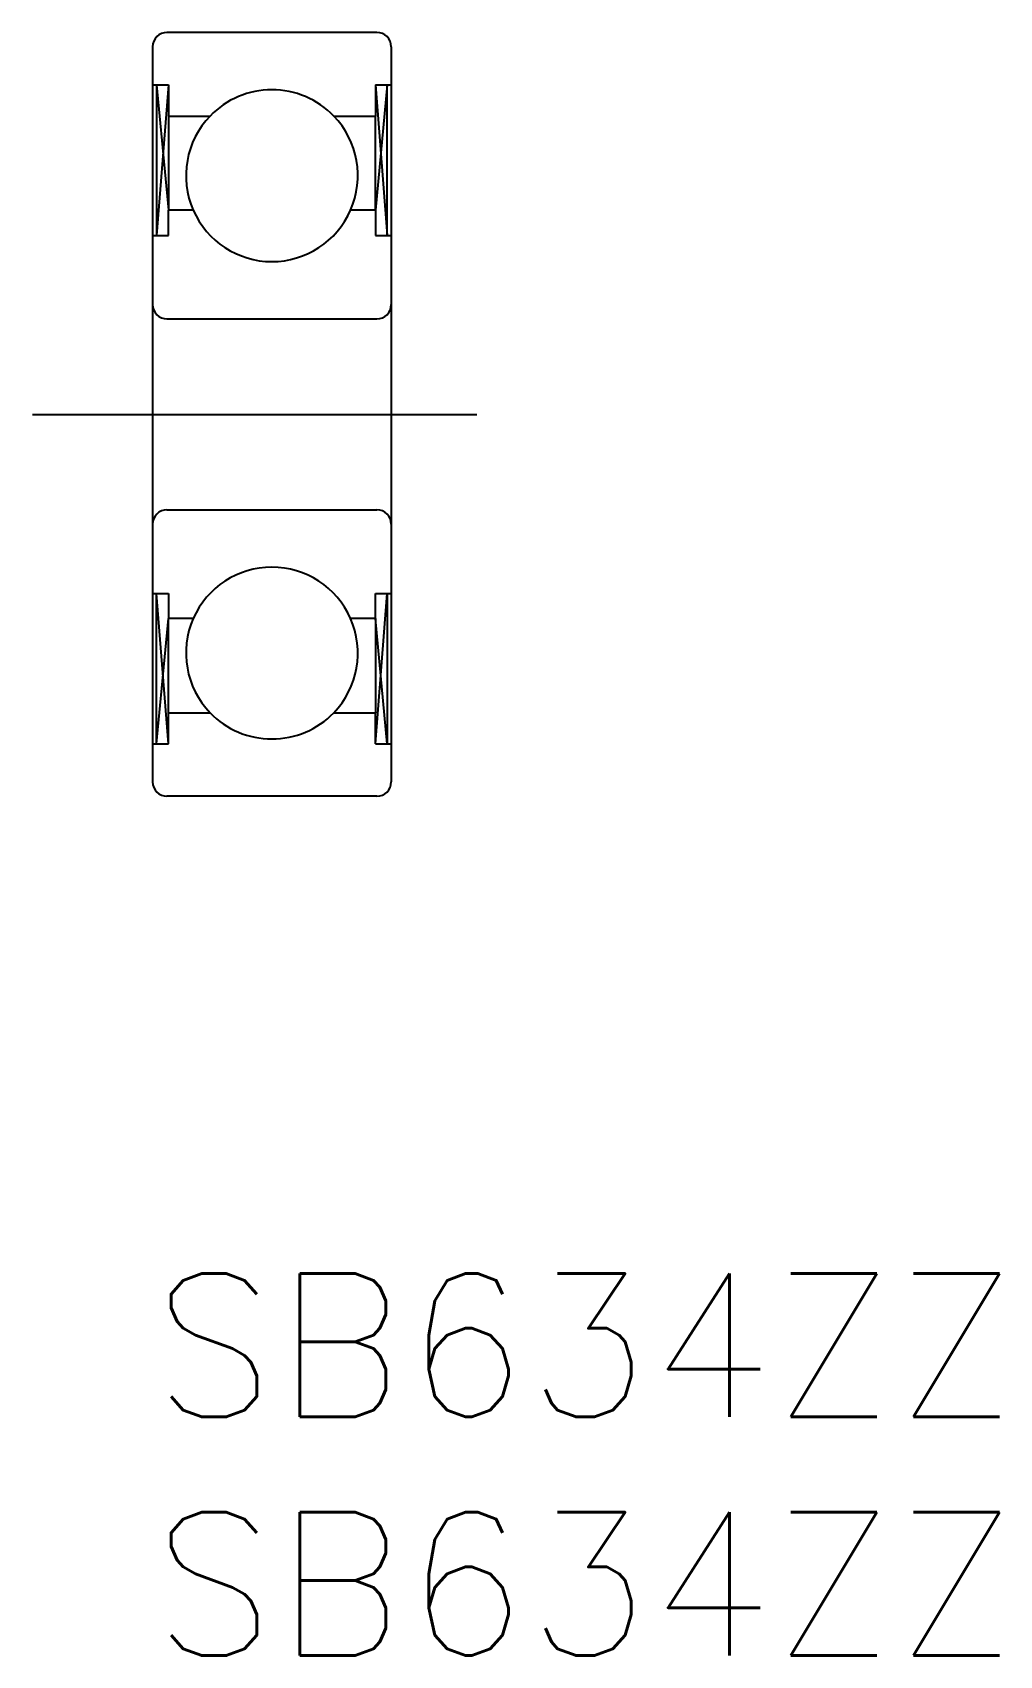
# Model space of a CAD drawing. Extents: x -2.5 to 17.7, y -8 to 26.
import ezdxf

# ---------------------------------------------------------------- set-up
doc = ezdxf.new("R2010")
doc.units = 0
doc.header["$LTSCALE"] = 0.5
doc.linetypes.add('CENTER', pattern=[50.8, 31.75, -6.35, 6.35, -6.35])
for name, color, linetype in [('MSM_CENTER', 1, 'CENTER'), ('MSM_CONTINUOUS', 7, 'CONTINUOUS'), ('MSM_NARROW', 5, 'CONTINUOUS'), ('MSM_PART_NUMBER', 7, 'CONTINUOUS')]:
    doc.layers.add(name, color=color, linetype=linetype)
doc.styles.get("Standard").update_dxf_attribs({"font": 'txt.shx', "height": 1, "bigfont": 'bigfont.shx'})

# ---------------------------------------------------------------- blocks, each defined once
blk = doc.blocks.new('*U6')
at = {"layer": 'MSM_PART_NUMBER'}
blk.add_text('SB634ZZ', height=3, dxfattribs=at).set_placement((0, -3))
blk = doc.blocks.new('*U7')
at = {"layer": 'MSM_PART_NUMBER'}
blk.add_text('SB634ZZ', height=3, dxfattribs=at).set_placement((0, -8))

msp = doc.modelspace()

# ---------------------------------------------------------------- linework, layer by layer
at = {"layer": 'MSM_CENTER'}
msp.add_line((-2.517, 18), (6.795, 18), dxfattribs=at)
at = {"layer": 'MSM_CONTINUOUS'}
for p, q in [((4.7, 26), (0.3, 26)), ((0, 25.7), (0, 10.3)), ((5, 25.7), (5, 10.3)), ((0, 24.9), (0.332, 24.9)), ((0.083, 24.9), (0.083, 21.75)), ((0.332, 24.9), (0.332, 24.25)), ((4.668, 24.9), (5, 24.9)), ((4.668, 24.9), (4.668, 24.25)), ((4.917, 21.75), (4.917, 24.9)), ((0.332, 24.25), (1.205, 24.25)), ((0.332, 24.25), (0.332, 22.275)), ((3.795, 24.25), (4.668, 24.25)), ((4.668, 22.275), (4.668, 24.25)), ((0.852, 22.275), (0.332, 22.275)), ((0.332, 21.75), (0.332, 22.275)), ((4.668, 22.275), (4.148, 22.275)), ((4.668, 22.275), (4.668, 21.75)), ((0, 21.75), (0.332, 21.75)), ((4.668, 21.75), (5, 21.75)), ((0.3, 20), (4.7, 20)), ((0.3, 16), (4.7, 16)), ((0, 14.25), (0.332, 14.25)), ((0.083, 11.1), (0.083, 14.25)), ((0.332, 14.25), (0.332, 13.725)), ((4.668, 14.25), (5, 14.25)), ((4.668, 13.725), (4.668, 14.25)), ((4.917, 14.25), (4.917, 11.1)), ((0.852, 13.725), (0.332, 13.725)), ((0.332, 11.75), (0.332, 13.725)), ((4.668, 13.725), (4.148, 13.725)), ((4.668, 13.725), (4.668, 11.75)), ((0.332, 11.75), (1.205, 11.75)), ((0.332, 11.1), (0.332, 11.75)), ((3.795, 11.75), (4.668, 11.75)), ((4.668, 11.1), (4.668, 11.75)), ((0, 11.1), (0.332, 11.1)), ((4.668, 11.1), (5, 11.1)), ((4.7, 10), (0.3, 10))]:
    msp.add_line(p, q, dxfattribs=at)
for centre, radius, start, end in [((0.3, 25.7), 0.3, 90, 180), ((4.7, 25.7), 0.3, 0, 90), ((2.5, 23), 1.8, 43.983, 136.017), ((2.5, 23), 1.8, 136.017, 203.7519), ((2.5, 23), 1.8, 336.2481, 43.983), ((2.5, 23), 1.8, 203.7519, 336.2481), ((0.3, 20.3), 0.3, 180, 270), ((4.7, 20.3), 0.3, 270, 0), ((0.3, 15.7), 0.3, 90, 180), ((4.7, 15.7), 0.3, 0, 90), ((2.5, 13), 1.8, 23.7519, 156.2481), ((2.5, 13), 1.8, 156.2481, 223.983), ((2.5, 13), 1.8, 316.017, 23.7519), ((2.5, 13), 1.8, 223.983, 316.017), ((0.3, 10.3), 0.3, 180, 270), ((4.7, 10.3), 0.3, 270, 0)]:
    msp.add_arc(centre, radius, start, end, dxfattribs=at)
at = {"layer": 'MSM_NARROW'}
for p, q in [((0.332, 24.9), (0.083, 21.75)), ((0.083, 24.9), (0.332, 22.275)), ((4.917, 24.9), (4.668, 22.275)), ((4.668, 24.9), (4.917, 21.75)), ((0.332, 11.1), (0.083, 14.25)), ((4.668, 11.1), (4.917, 14.25)), ((0.083, 11.1), (0.332, 13.725)), ((4.917, 11.1), (4.668, 13.725))]:
    msp.add_line(p, q, dxfattribs=at)

# ---------------------------------------------------------------- block references
at = {"layer": 'MSM_CONTINUOUS'}
for name in ['*U6', '*U7']:
    msp.add_blockref(name, (0, 0), dxfattribs=at)

doc.saveas('drawing.dxf')
